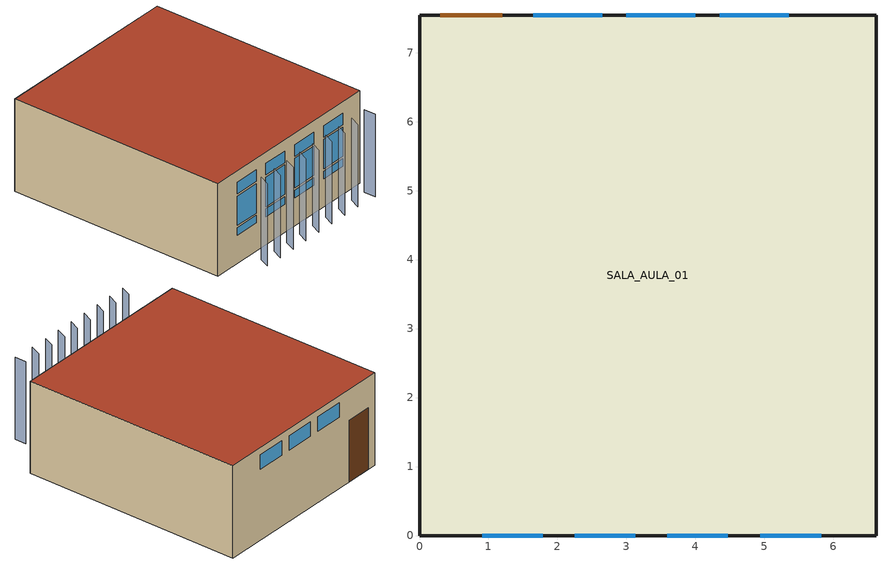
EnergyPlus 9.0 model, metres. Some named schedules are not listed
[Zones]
SALA_AULA_01
 floor adiabatic (Interior Floor): 6.62,0 0,0 0,7.54 6.62,7.54 z7.3
 wall outside (Interior Wall): 6.62,0 6.62,7.54 0,7.54 0,0 z7.3:10.45
 wall outside (Exterior Wall): 0,0 6.62,0 z7.3:10.45
 window (Exterior Window): 4.94,0 5.82,0 / 0.91,0 1.79,0 / 2.25,0 3.13,0 / 3.59,0 4.47,0 z8.25:8.51; 4.94,0 5.82,0 / 0.91,0 1.79,0 / 2.25,0 3.13,0 / 3.59,0 4.47,0 z8.59:9.59; 4.94,0 5.82,0 / 0.91,0 1.79,0 / 2.25,0 3.13,0 / 3.59,0 4.47,0 z9.67:10.06
 window (Interior Window): 5.35,7.54 4.35,7.54 / 2.65,7.54 1.65,7.54 / 4,7.54 3,7.54 z9.72:10.22
 door (Interior Door): 1.2,7.54 0.3,7.54 z7.3:9.4
 roof outside (Exterior Roof): 6.62,7.54 0,7.54 0,0 6.62,0 z10.45
shading: 0.89,-1.14 1.06,-0.77 / 1.49,-1.14 1.66,-0.77 / 2.09,-1.14 2.26,-0.77 / 2.69,-1.14 2.86,-0.77 / 3.29,-1.14 3.46,-0.77 / 3.89,-1.14 4.06,-0.77 / 4.49,-1.14 4.66,-0.77 / 5.1,-1.14 5.27,-0.77 / 5.86,-1.17 5.86,-0.77 z7.65:10.45
[Building]
Untitled: North Axis {deg}=233; Terrain=City; Loads Convergence Tolerance Value=0.04; Temperature Convergence Tolerance Value {deltaC}=0.4; Solar Distribution=FullInteriorAndExterior; Maximum Number of Warmup Days=25
[Site:Location]
Pelotas_RS: Latitude {deg}=-31.77; Longitude {deg}=-52.35; Time Zone {hr}=-3; Elevation {m}=7
[SizingPeriod:DesignDay] Dry-Bulb Temperature Range Modifier Type=DefaultMultipliers; Humidity Condition Type=DewPoint; Rain Indicator=No; Snow Indicator=No; Daylight Saving Time Indicator=No; Solar Model Indicator=Schedule
Name | Month | Day of Month | Day Type | Maximum Dry-Bulb Temperature {C} | Daily Dry-Bulb Temperature Range {deltaC} | Wetbulb or DewPoint at Maximum Dry-Bulb {C} | Barometric Pressure {Pa} | Wind Speed {m/s} | Wind Direction {deg} | Beam Solar Day Schedule | Diffuse Solar Day Schedule | Sky Clearness
Pelotas_004 | 6 | 19 | WinterDesignDay | 12.74 | 7.96 | 7.92 | 102993 | 6.06 | 0 | Inverno_Rad_Direta | Inverno_Rad_Difusa | 0
Pelotas_996 | 1 | 23 | SummerDesignDay | 36.1 | 10.35 | 27.52 | 100689 | 3.11 | 90 | Verao_Rad_Direta | Verao_Rad_Difusa | 1
[Material] Thermal Absorptance=0.9
Name | Roughness | Thickness {m} | Conductivity {W/m-K} | Density {kg/m3} | Specific Heat {J/kg-K} | Solar Absorptance | Visible Absorptance
PLACA_GESSO | Smooth | 0.015 | 0.35 | 800 | 840 | 0.2 | 0.2
BLOCO_CONCRETO | Rough | 0.0133937 | 1.65 | 6004.41 | 1000 | 0.65 | 0.65
CHAPISCO_MASSA | MediumRough | 0.027 | 1 | 1800 | 1000 | 0.2 | 0.2
LAJE_CONCRETO | Rough | 0.12 | 1.65 | 2200 | 1000 | 0.7 | 0.7
PISO_CERAMICO | MediumSmooth | 0.01 | 1 | 2000 | 1000 | 0.7 | 0.7
PORTA_MADEIRA | MediumRough | 0.04 | 0.23 | 750 | 1340 | 0.25 | 0.25
ARGAMASSA | MediumRough | 0.015 | 1 | 1800 | 1000 | 0.5 | 0.5
[Material:AirGap]
Name | Thermal Resistance {m2-K/W}
ATICO_DESC_VERAO | 0.61
CAMARA_AR_PAREDE_EXT | 0.16
[WindowMaterial:Glazing]
Clear 3mm: Optical Data Type=SpectralAverage; Thickness {m}=0.004; Solar Transmittance at Normal Incidence=0.837; Front Side Solar Reflectance at Normal Incidence=0.075; Back Side Solar Reflectance at Normal Incidence=0.075; Visible Transmittance at Normal Incidence=0.898; Front Side Visible Reflectance at Normal Incidence=0.081; Back Side Visible Reflectance at Normal Incidence=0.081; Infrared Transmittance at Normal Incidence=0; Front Side Infrared Hemispherical Emissivity=0.84; Back Side Infrared Hemispherical Emissivity=0.84; Conductivity {W/m-K}=0.9
[Construction]
Interior Floor: LAJE_CONCRETO, CHAPISCO_MASSA, PISO_CERAMICO
Exterior Wall: CHAPISCO_MASSA, BLOCO_CONCRETO, CAMARA_AR_PAREDE_EXT, BLOCO_CONCRETO, ARGAMASSA
Interior Wall: ARGAMASSA, BLOCO_CONCRETO, CAMARA_AR_PAREDE_EXT, BLOCO_CONCRETO, CHAPISCO_MASSA
Exterior Roof: LAJE_CONCRETO, ATICO_DESC_VERAO, PLACA_GESSO
Exterior Window; Interior Window: Clear 3mm
Interior Door: PORTA_MADEIRA
[Zone]
SALA_AULA_01: Multiplier=1
[People]
using_sala: Zone or ZoneList=SALA_AULA_01; Number of People Schedule=OCUPACAO; Number of People Calculation Method=Area/Person; Zone Floor Area per Person {m2/person}=1.5; Fraction Radiant=0.3; Sensible Heat Fraction=autocalculate; Activity Level Schedule=METABOLISMO; Carbon Dioxide Generation Rate {m3/s-W}=3.82e-08; Enable ASHRAE 55 Comfort Warnings=No; Mean Radiant Temperature Calculation Type=ZoneAveraged; Work Efficiency Schedule=WORK_EF; Clothing Insulation Calculation Method=DynamicClothingModelASHRAE55; Air Velocity Schedule=VEL_SALA_AULA; Thermal Comfort Model 1 Type=Fanger; Thermal Comfort Model 2 Type=AdaptiveASH55
[HVACTemplate:Thermostat]
TERMOSTATO_NBR: Constant Heating Setpoint {C}=22; Constant Cooling Setpoint {C}=26
[HVACTemplate:Zone:PTHP]
SALA_AULA_01: Template Thermostat=TERMOSTATO_NBR; Cooling Supply Air Flow Rate {m3/s}=autosize; Heating Supply Air Flow Rate {m3/s}=autosize; Outdoor Air Method=Flow/Person; Outdoor Air Flow Rate per Person {m3/s}=0.0075; System Availability Schedule=AR_CONDICIONADO; Supply Fan Placement=DrawThrough; Supply Fan Total Efficiency=0.7; Supply Fan Delta Pressure {Pa}=75; Supply Fan Motor Efficiency=0.9; Cooling Coil Type=SingleSpeedDX; Cooling Coil Gross Rated Total Capacity {W}=autosize; Cooling Coil Gross Rated Sensible Heat Ratio=autosize; Cooling Coil Gross Rated COP {W/W}=3.24; Heat Pump Heating Coil Type=SingleSpeedDXHeatPump; Heat Pump Heating Coil Gross Rated Capacity {W}=autosize; Heat Pump Heating Coil Gross Rated COP {W/W}=3.24; Heat Pump Heating Minimum Outdoor Dry-Bulb Temperature {C}=-8; Heat Pump Defrost Maximum Outdoor Dry-Bulb Temperature {C}=5; Heat Pump Defrost Strategy=ReverseCycle; Heat Pump Defrost Control=Timed; Heat Pump Defrost Time Period Fraction=0.058333; Supplemental Heating Coil Type=Electric; Supplemental Heating Coil Capacity {W}=autosize; Supplemental Heating Coil Maximum Outdoor Dry-Bulb Temperature {C}=21; Supplemental Gas Heating Coil Efficiency=0.8; Zone Cooling Design Supply Air Temperature Input Method=SupplyAirTemperature; Zone Cooling Design Supply Air Temperature {C}=14; Zone Cooling Design Supply Air Temperature Difference {deltaC}=11.11; Zone Heating Design Supply Air Temperature Input Method=SupplyAirTemperature; Zone Heating Design Supply Air Temperature {C}=50; Zone Heating Design Supply Air Temperature Difference {deltaC}=30; Baseboard Heating Type=None; Baseboard Heating Capacity {W}=autosize
[AvailabilityManager:HybridVentilation]
venti hibrida: Control Zone=SALA_AULA_01; Ventilation Control Mode Schedule=vent hibr; Use Weather File Rain Indicators=Yes; Maximum Wind Speed {m/s}=40; Minimum Outdoor Temperature {C}=-100; Maximum Outdoor Temperature {C}=100; Minimum Outdoor Enthalpy {J/kg}=5; Maximum Outdoor Enthalpy {J/kg}=200; Minimum Outdoor Dewpoint {C}=-100; Maximum Outdoor Dewpoint {C}=100; Minimum Outdoor Ventilation Air Schedule=venti minima
[Generator:Photovoltaic] Module Performance=BRISE; Heat Transfer Integration Mode=Decoupled; Number of Series Strings in Parallel=1; Number of Modules in Series=9
Name | Surface
FOTOVOLTAICA_1 | Brise Vertical_1
FOTOVOLTAICA_2 | Brise Vertical_2
FOTOVOLTAICA_3 | Brise Vertical_3
FOTOVOLTAICA_4 | Brise Vertical_4
FOTOVOLTAICA_5 | Brise Vertical_5
FOTOVOLTAICA_6 | Brise Vertical_6
FOTOVOLTAICA_7 | Brise Vertical_7
FOTOVOLTAICA_8 | Brise Vertical_8
FOTOVOLTAICA_9 | Brise Vertical_9
[PhotovoltaicPerformance:Simple]
BRISE: Fraction of Surface Area with Active Solar Cells=0.89; Conversion Efficiency Input Mode=Fixed; Value for Cell Efficiency if Fixed=0.164
[ElectricLoadCenter:Generators]
LOAD_DC_1: Generator 1=FOTOVOLTAICA_1; Generator 1 Rated Electric Power Output {W}=125; Generator 1 Availability Schedule=Always On; Generator 2=FOTOVOLTAICA_2; Generator 2 Rated Electric Power Output {W}=125; Generator 2 Availability Schedule=Always On; Generator 3=FOTOVOLTAICA_3; Generator 3 Rated Electric Power Output {W}=125; Generator 3 Availability Schedule=Always On; Generator 4=FOTOVOLTAICA_4; Generator 4 Rated Electric Power Output {W}=125; Generator 4 Availability Schedule=Always On; Generator 5=FOTOVOLTAICA_5; Generator 5 Rated Electric Power Output {W}=125; Generator 5 Availability Schedule=Always On; Generator 6=FOTOVOLTAICA_6; Generator 6 Rated Electric Power Output {W}=125; Generator 6 Availability Schedule=Always On; Generator 7=FOTOVOLTAICA_7; Generator 7 Rated Electric Power Output {W}=125; Generator 7 Availability Schedule=Always On; Generator 8=FOTOVOLTAICA_8; Generator 8 Rated Electric Power Output {W}=125; Generator 8 Availability Schedule=Always On; Generator 9=FOTOVOLTAICA_9; Generator 9 Rated Electric Power Output {W}=125; Generator 9 Availability Schedule=Always On
[ElectricLoadCenter:Inverter:Simple]
INVERSOR_1: Availability Schedule=Always On; Radiative Fraction=0.8; Inverter Efficiency=0.98
[ElectricLoadCenter:Distribution]
FOTOVOLTAICA_DIST_1: Generator List=LOAD_DC_1; Generator Operation Scheme Type=Baseload; Electrical Buss Type=DirectCurrentWithInverter; Inverter=INVERSOR_1
[Schedule:Day:Hourly]
Verao_Rad_Direta: 0, 0, 0, 0, 0, 13.41, 164.08, 348.42, 566.83, 707.25, 731.08, 757.25, 769.75, 659.25, 613.08, 387, 260.83, 81.58, 24.67, 2.08, 0, 0, 0, 0
Verao_Rad_Difusa: 0, 0, 0, 0, 0, 11.08, 99.05, 130.16, 136.17, 158.58, 200.25, 216, 209.16, 225.25, 184.41, 202, 152.25, 115.16, 34.08, 2.58, 0, 0, 0, 0
Inverno_Rad_Direta: 0, 0, 0, 0, 0, 0, 0, 0, 0.16, 3.25, 11.83, 10.17, 30.75, 6.75, 5.5, 0.58, 0, 0, 0, 0, 0, 0, 0, 0
Inverno_Rad_Difusa: 0, 0, 0, 0, 0, 0, 0, 7, 18.25, 95.66, 184.75, 173.58, 220.58, 146.83, 126.41, 26.83, 11.83, 1.17, 0, 0, 0, 0, 0, 0
[Schedule:Compact]
Always On: Through: 12/31, For: AllDays, Until: 24:00, 1
METABOLISMO: Through: 12/31, For: AllDays, Until: 24:00, 99
vent hibr: Through: 12/31, For: AllDays, Until: 24:00, 5
venti minima: Through: 12/31, For: AllDays, Until: 24:00, .05
AR_CONDICIONADO: Through: 12/31, For: Weekdays, Until: 08:00, 0, Until:12:00, 1, Until: 13:30, 1, Until: 17:30, 1, Until: 24:00, 0, For: AllOtherDays, Until: 24:00, 0
OCUPACAO: Through: 12/31, For: Weekdays, Until: 08:00, 0, Until:12:00, 1, Until: 13:30, .3, Until: 17:30, 1, Until: 24:00, 0, For: AllOtherDays, Until: 24:00, 0
[Schedule:Constant] Hourly Value=0
WORK_EF; VEL_SALA_AULA
[AirflowNetwork:SimulationControl]
VN: AirflowNetwork Control=MultizoneWithoutDistribution; Wind Pressure Coefficient Type=SurfaceAverageCalculation; Height Selection for Local Wind Pressure Calculation=OpeningHeight; Building Type=LowRise; Maximum Number of Iterations=500; Initialization Type=ZeroNodePressures; Relative Airflow Convergence Tolerance=0.0001; Absolute Airflow Convergence Tolerance {kg/s}=0.000001; Convergence Acceleration Limit=-.5; Azimuth Angle of Long Axis of Building {deg}=53; Ratio of Building Width Along Short Axis to Width Along Long Axis=0.88; Height Dependence of External Node Temperature=No; Solver=SkylineLU
[AirflowNetwork:MultiZone:Zone]
SALA_AULA_01: Ventilation Control Mode=Temperature; Ventilation Control Zone Temperature Setpoint Schedule=VN_25; Minimum Venting Open Factor=0.1; Indoor and Outdoor Temperature Difference Lower Limit For Maximum Venting Open Factor {deltaC}=0; Indoor and Outdoor Temperature Difference Upper Limit for Minimum Venting Open Factor {deltaC}=5; Indoor and Outdoor Enthalpy Difference Upper Limit for Minimum Venting Open Factor {deltaJ/kg}=300000; Venting Availability Schedule=OCUPACAO; Single Sided Wind Pressure Coefficient Algorithm=Standard; Facade Width {m}=6.62
[AirflowNetwork:MultiZone:Surface] Indoor and Outdoor Temperature Difference Upper Limit for Minimum Venting Open Factor {deltaC}=100; Indoor and Outdoor Enthalpy Difference Upper Limit for Minimum Venting Open Factor {deltaJ/kg}=300000; Venting Availability Schedule=Always On; Equivalent Rectangle Method=PolygonHeight; Equivalent Rectangle Aspect Ratio=1
Name | Leakage Component | Window/Door Opening Factor, or Crack Factor | Ventilation Control Mode
Janela_maxiar_1; Janela_maxiar_2; Janela_maxiar_3; Janela_maxiar_4 | JANELA | 0.8 | ZoneLevel
Vidro_fixo_1; Vidro_fixo_2; Vidro_fixo_3; Vidro_fixo_4; Vidro_fixo_5; Vidro_fixo_6; Vidro_fixo_7; Vidro_fixo_8; Janela_interna_1; Janela_interna_2; Janela_interna_3 | JANELA | 0.8 | NoVent
Porta_interna | PORTA | 0.9 | NoVent
[AirflowNetwork:MultiZone:Component:SimpleOpening] Minimum Density Difference for Two-Way Flow {kg/m3}=0.0001; Discharge Coefficient=0.6
Name | Air Mass Flow Coefficient When Opening is Closed {kg/s-m}
JANELA | 0.32
PORTA | 0.0024
